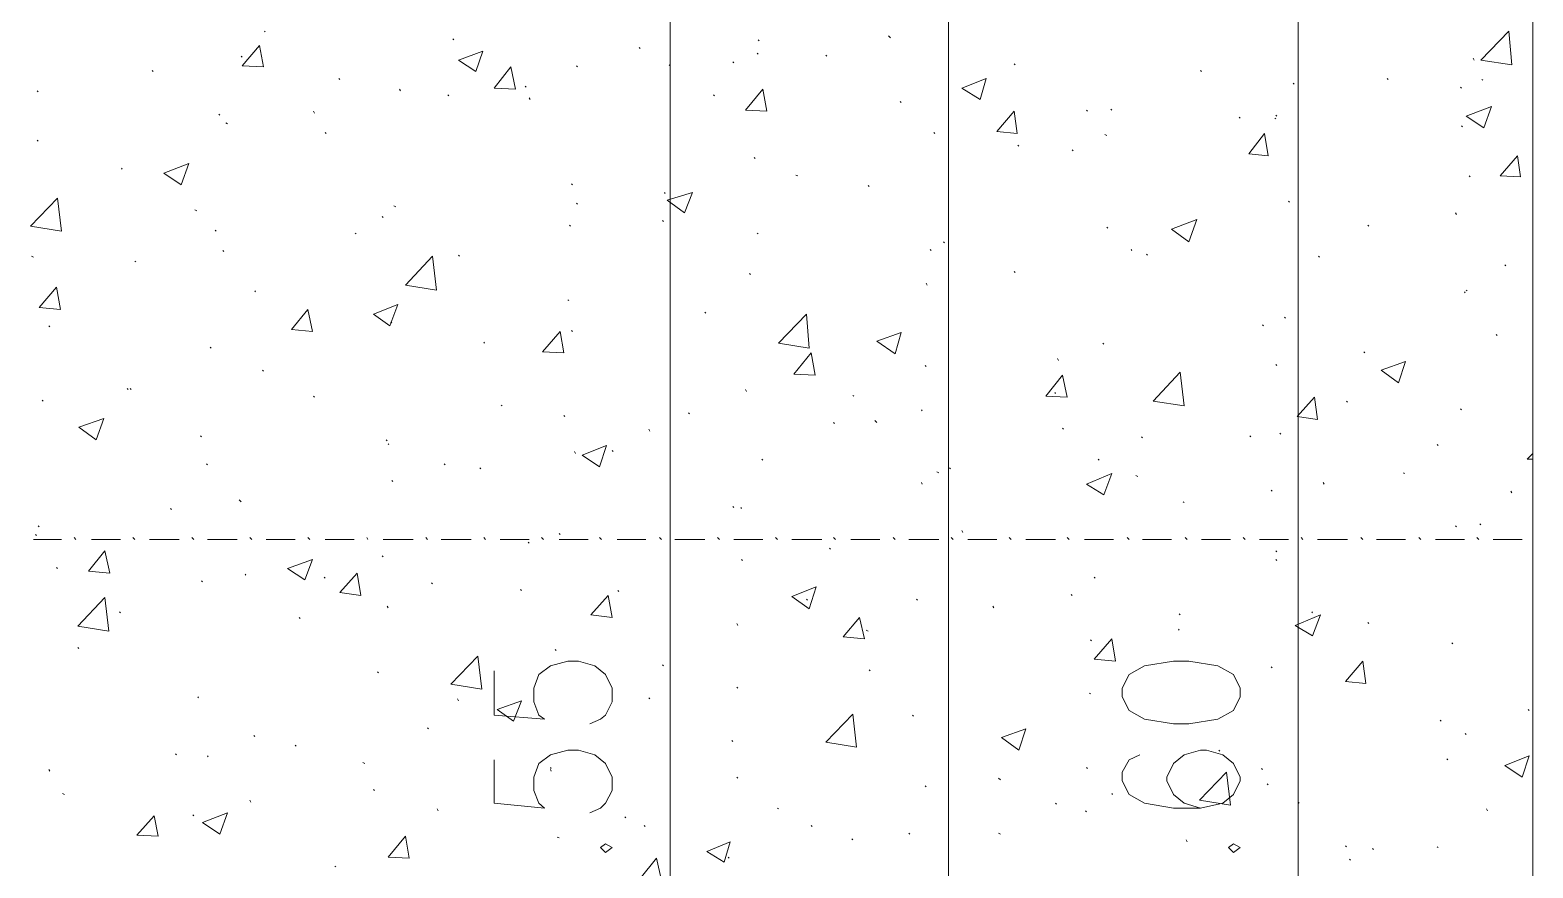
# Model space of a CAD drawing. Header units: millimetres. Extents: x 2928 to 3112, y 1220 to 1280.
# Drawn here: x 2978.954 to 2981.547, y 1251.642 to 1253.087 of the extents above; entities that cross this region are included whole.
import ezdxf

# ---------------------------------------------------------------- set-up
doc = ezdxf.new("R2010")
doc.units = ezdxf.units.MM

msp = doc.modelspace()

# ---------------------------------------------------------------- linework, layer by layer
at = {"color": 253, "linetype": 'Continuous', "lineweight": 5, "true_color": 0x9a9a9a}
for points in [[(2980.05854, 1262.93893), (2980.05854, 1240.41361), (2980.05854, 1240.41361)], [(2981.14189, 1262.46059), (2981.14189, 1240.89028), (2981.14189, 1240.89028)]]:
    msp.add_lwpolyline(points, dxfattribs=at)
for points in [[(2940.97965, 1262.56226), (2981.54689, 1262.56226), (2981.54689, 1240.79028), (2940.97965, 1240.79028)], [(2941.98633, 1261.55224), (2980.53854, 1261.55224), (2980.53854, 1241.8003), (2941.98633, 1241.8003)]]:
    msp.add_lwpolyline(points, close=True, dxfattribs=at)
at = {"color": 92, "linetype": 'Continuous', "lineweight": 13, "true_color": 0x00b800}
for points in [[(2979.36019, 1253.08379), (2979.35853, 1253.08546), (2979.35853, 1253.08546)], [(2980.43854, 1253.07379), (2980.43521, 1253.07712), (2980.43521, 1253.07712)], [(2981.45689, 1253.03546), (2981.50522, 1253.08546), (2981.50522, 1253.08546)], [(2981.51022, 1253.02712), (2981.50522, 1253.08546), (2981.50522, 1253.08546)], [(2979.32019, 1253.02546), (2979.35019, 1253.06046), (2979.35019, 1253.06046)], [(2979.35686, 1253.02379), (2979.35019, 1253.06046), (2979.35019, 1253.06046)], [(2979.6852, 1253.07046), (2979.68353, 1253.07212), (2979.68353, 1253.07212)], [(2980.00687, 1253.05546), (2980.0052, 1253.05712), (2980.0052, 1253.05712)], [(2980.21187, 1253.06879), (2980.21021, 1253.07046), (2980.21021, 1253.07046)], [(2979.32019, 1253.04046), (2979.31853, 1253.04212), (2979.31853, 1253.04212)], [(2979.32019, 1253.02546), (2979.35686, 1253.02379), (2979.35686, 1253.02379)], [(2979.69353, 1253.03546), (2979.7352, 1253.05046), (2979.7352, 1253.05046)], [(2979.69353, 1253.03546), (2979.72353, 1253.01546), (2979.72353, 1253.01546)], [(2979.72353, 1253.01546), (2979.7352, 1253.05046), (2979.7352, 1253.05046)], [(2979.89854, 1253.02379), (2979.89687, 1253.02546), (2979.89687, 1253.02546)], [(2980.05854, 1253.02546), (2980.05687, 1253.02712), (2980.05687, 1253.02712)], [(2980.16854, 1253.03046), (2980.16687, 1253.03212), (2980.16687, 1253.03212)], [(2980.21021, 1253.04546), (2980.20854, 1253.04712), (2980.20854, 1253.04712)], [(2980.32854, 1253.04212), (2980.32687, 1253.04379), (2980.32687, 1253.04379)], [(2980.65355, 1253.02712), (2980.65188, 1253.02879), (2980.65188, 1253.02879)], [(2981.44522, 1253.03546), (2981.44356, 1253.03879), (2981.44356, 1253.03879)], [(2981.45689, 1253.03546), (2981.51022, 1253.02712), (2981.51022, 1253.02712)], [(2979.16686, 1253.01546), (2979.16519, 1253.01712), (2979.16519, 1253.01712)], [(2979.48853, 1253.00212), (2979.48686, 1253.00379), (2979.48686, 1253.00379)], [(2979.7552, 1252.98712), (2979.78353, 1253.02379), (2979.78353, 1253.02379)], [(2979.79187, 1252.98546), (2979.78353, 1253.02379), (2979.78353, 1253.02379)], [(2980.56188, 1252.98712), (2980.60355, 1253.00379), (2980.60355, 1253.00379)], [(2980.59354, 1252.96712), (2980.60355, 1253.00379), (2980.60355, 1253.00379)], [(2980.97522, 1253.01546), (2980.97355, 1253.01712), (2980.97355, 1253.01712)], [(2981.29689, 1253.00212), (2981.29522, 1253.00379), (2981.29522, 1253.00379)], [(2981.46022, 1253.00046), (2981.45856, 1253.00212), (2981.45856, 1253.00212)], [(2978.96852, 1252.98046), (2978.96686, 1252.98212), (2978.96686, 1252.98212)], [(2979.59353, 1252.98212), (2979.59186, 1252.98546), (2979.59186, 1252.98546)], [(2979.67687, 1252.97379), (2979.6752, 1252.97546), (2979.6752, 1252.97546)], [(2979.7552, 1252.98712), (2979.79187, 1252.98546), (2979.79187, 1252.98546)], [(2979.8102, 1252.98879), (2979.80853, 1252.99046), (2979.80853, 1252.99046)], [(2980.13521, 1252.97379), (2980.13354, 1252.97546), (2980.13354, 1252.97546)], [(2980.18854, 1252.94879), (2980.21854, 1252.98546), (2980.21854, 1252.98546)], [(2980.22521, 1252.94712), (2980.21854, 1252.98546), (2980.21854, 1252.98546)], [(2980.56188, 1252.98712), (2980.59354, 1252.96712), (2980.59354, 1252.96712)], [(2981.13522, 1252.99379), (2981.13355, 1252.99546), (2981.13355, 1252.99546)], [(2981.42356, 1252.98712), (2981.42189, 1252.98879), (2981.42189, 1252.98879)], [(2979.81687, 1252.96712), (2979.8152, 1252.97046), (2979.8152, 1252.97046)], [(2980.18854, 1252.94879), (2980.22521, 1252.94712), (2980.22521, 1252.94712)], [(2980.45688, 1252.96212), (2980.45521, 1252.96379), (2980.45521, 1252.96379)], [(2980.77855, 1252.94712), (2980.77688, 1252.94879), (2980.77688, 1252.94879)], [(2980.82021, 1252.94879), (2980.81855, 1252.95045), (2980.81855, 1252.95045)], [(2981.43189, 1252.93879), (2981.47522, 1252.95545), (2981.47522, 1252.95545)], [(2981.46189, 1252.91879), (2981.47522, 1252.95545), (2981.47522, 1252.95545)], [(2979.28186, 1252.94045), (2979.28019, 1252.94212), (2979.28019, 1252.94212)], [(2979.29519, 1252.92545), (2979.29186, 1252.92712), (2979.29186, 1252.92712)], [(2979.4452, 1252.94379), (2979.44353, 1252.94712), (2979.44353, 1252.94712)], [(2980.62188, 1252.91212), (2980.65188, 1252.94712), (2980.65188, 1252.94712)], [(2980.65688, 1252.90879), (2980.65188, 1252.94712), (2980.65188, 1252.94712)], [(2981.04188, 1252.93545), (2981.04022, 1252.93712), (2981.04022, 1252.93712)], [(2981.10355, 1252.93379), (2981.10189, 1252.93545), (2981.10189, 1252.93545)], [(2981.10522, 1252.93879), (2981.10355, 1252.94045), (2981.10355, 1252.94045)], [(2981.42522, 1252.92045), (2981.42356, 1252.92212), (2981.42356, 1252.92212)], [(2981.43189, 1252.93879), (2981.46189, 1252.91879), (2981.46189, 1252.91879)], [(2978.96852, 1252.89545), (2978.96686, 1252.89712), (2978.96686, 1252.89712)], [(2979.4652, 1252.90879), (2979.46353, 1252.91045), (2979.46353, 1252.91045)], [(2980.51521, 1252.90879), (2980.51354, 1252.91045), (2980.51354, 1252.91045)], [(2980.62188, 1252.91212), (2980.65688, 1252.90879), (2980.65688, 1252.90879)], [(2980.81188, 1252.90545), (2980.80855, 1252.90712), (2980.80855, 1252.90712)], [(2981.05688, 1252.87379), (2981.08355, 1252.90879), (2981.08355, 1252.90879)], [(2981.09022, 1252.87045), (2981.08355, 1252.90879), (2981.08355, 1252.90879)], [(2980.66021, 1252.88712), (2980.65855, 1252.88879), (2980.65855, 1252.88879)], [(2980.75355, 1252.87879), (2980.75188, 1252.88045), (2980.75188, 1252.88045)], [(2981.05688, 1252.87379), (2981.09022, 1252.87045), (2981.09022, 1252.87045)], [(2981.49022, 1252.83545), (2981.52022, 1252.87045), (2981.52022, 1252.87045)], [(2981.52522, 1252.83379), (2981.52022, 1252.87045), (2981.52022, 1252.87045)], [(2979.11352, 1252.84712), (2979.11186, 1252.84879), (2979.11186, 1252.84879)], [(2979.18519, 1252.84045), (2979.22853, 1252.85712), (2979.22853, 1252.85712)], [(2979.21519, 1252.82045), (2979.22853, 1252.85712), (2979.22853, 1252.85712)], [(2980.20521, 1252.86545), (2980.20354, 1252.86712), (2980.20354, 1252.86712)], [(2979.18519, 1252.84045), (2979.21519, 1252.82045), (2979.21519, 1252.82045)], [(2979.8902, 1252.82045), (2979.88853, 1252.82212), (2979.88853, 1252.82212)], [(2980.27854, 1252.83545), (2980.27521, 1252.83712), (2980.27521, 1252.83712)], [(2980.40188, 1252.81712), (2980.40021, 1252.81879), (2980.40021, 1252.81879)], [(2981.43856, 1252.83379), (2981.43689, 1252.83545), (2981.43689, 1252.83545)], [(2981.49022, 1252.83545), (2981.52522, 1252.83379), (2981.52522, 1252.83379)], [(2978.95519, 1252.74879), (2979.00186, 1252.79712), (2979.00186, 1252.79712)], [(2979.00852, 1252.74045), (2979.00186, 1252.79712), (2979.00186, 1252.79712)], [(2980.0502, 1252.80545), (2980.04854, 1252.80712), (2980.04854, 1252.80712)], [(2980.05354, 1252.79379), (2980.09687, 1252.80712), (2980.09687, 1252.80712)], [(2980.05354, 1252.79379), (2980.08354, 1252.77212), (2980.08354, 1252.77212)], [(2980.08354, 1252.77212), (2980.09687, 1252.80712), (2980.09687, 1252.80712)], [(2981.12689, 1252.79045), (2981.12522, 1252.79212), (2981.12522, 1252.79212)], [(2979.24186, 1252.77545), (2979.23853, 1252.77712), (2979.23853, 1252.77712)], [(2979.5852, 1252.78212), (2979.58186, 1252.78379), (2979.58186, 1252.78379)], [(2979.89854, 1252.78712), (2979.89687, 1252.78879), (2979.89687, 1252.78879)], [(2981.41522, 1252.76879), (2981.41356, 1252.77212), (2981.41356, 1252.77212)], [(2978.95519, 1252.74879), (2979.00852, 1252.74045), (2979.00852, 1252.74045)], [(2979.27519, 1252.74045), (2979.27353, 1252.74212), (2979.27353, 1252.74212)], [(2979.56353, 1252.76379), (2979.56186, 1252.76545), (2979.56186, 1252.76545)], [(2979.88687, 1252.74879), (2979.8852, 1252.75045), (2979.8852, 1252.75045)], [(2980.04687, 1252.75712), (2980.0452, 1252.75879), (2980.0452, 1252.75879)], [(2980.81355, 1252.74545), (2980.81188, 1252.74712), (2980.81188, 1252.74712)], [(2980.92355, 1252.74379), (2980.96688, 1252.76045), (2980.96688, 1252.76045)], [(2980.92355, 1252.74379), (2980.95355, 1252.72212), (2980.95355, 1252.72212)], [(2980.95355, 1252.72212), (2980.96688, 1252.76045), (2980.96688, 1252.76045)], [(2981.26355, 1252.74879), (2981.26189, 1252.75045), (2981.26189, 1252.75045)], [(2979.51686, 1252.73545), (2979.5152, 1252.73712), (2979.5152, 1252.73712)], [(2980.21021, 1252.73545), (2980.20854, 1252.73712), (2980.20854, 1252.73712)], [(2980.53188, 1252.72045), (2980.53021, 1252.72212), (2980.53021, 1252.72212)], [(2978.96019, 1252.69545), (2978.95685, 1252.69712), (2978.95685, 1252.69712)], [(2979.13686, 1252.68712), (2979.13519, 1252.68878), (2979.13519, 1252.68878)], [(2979.28853, 1252.70545), (2979.28686, 1252.70712), (2979.28686, 1252.70712)], [(2979.60186, 1252.64712), (2979.64853, 1252.69712), (2979.64853, 1252.69712)], [(2979.6552, 1252.63878), (2979.64853, 1252.69712), (2979.64853, 1252.69712)], [(2979.6952, 1252.69712), (2979.69353, 1252.69878), (2979.69353, 1252.69878)], [(2980.50854, 1252.70712), (2980.50688, 1252.70878), (2980.50688, 1252.70878)], [(2980.85522, 1252.70712), (2980.85355, 1252.70878), (2980.85355, 1252.70878)], [(2980.88188, 1252.69878), (2980.88022, 1252.70045), (2980.88022, 1252.70045)], [(2981.17855, 1252.69545), (2981.17689, 1252.69712), (2981.17689, 1252.69712)], [(2980.19687, 1252.66545), (2980.19521, 1252.66712), (2980.19521, 1252.66712)], [(2980.65355, 1252.66878), (2980.65188, 1252.67045), (2980.65188, 1252.67045)], [(2981.50022, 1252.68045), (2981.49856, 1252.68212), (2981.49856, 1252.68212)], [(2978.97019, 1252.60878), (2979.00019, 1252.64378), (2979.00019, 1252.64378)], [(2979.00686, 1252.60545), (2979.00019, 1252.64378), (2979.00019, 1252.64378)], [(2979.34353, 1252.63545), (2979.34186, 1252.63712), (2979.34186, 1252.63712)], [(2979.60186, 1252.64712), (2979.6552, 1252.63878), (2979.6552, 1252.63878)], [(2980.50188, 1252.64712), (2980.50021, 1252.65045), (2980.50021, 1252.65045)], [(2981.43356, 1252.63712), (2981.43189, 1252.63878), (2981.43189, 1252.63878)], [(2979.54686, 1252.59712), (2979.58853, 1252.61378), (2979.58853, 1252.61378)], [(2979.5752, 1252.57712), (2979.58853, 1252.61378), (2979.58853, 1252.61378)], [(2979.88353, 1252.62045), (2979.88187, 1252.62212), (2979.88187, 1252.62212)], [(2981.43022, 1252.63378), (2981.42856, 1252.63545), (2981.42856, 1252.63545)], [(2978.97019, 1252.60878), (2979.00686, 1252.60545), (2979.00686, 1252.60545)], [(2979.40519, 1252.57045), (2979.43353, 1252.60545), (2979.43353, 1252.60545)], [(2979.44186, 1252.56712), (2979.43353, 1252.60545), (2979.43353, 1252.60545)], [(2979.54686, 1252.59712), (2979.5752, 1252.57712), (2979.5752, 1252.57712)], [(2980.1202, 1252.59878), (2980.11854, 1252.60045), (2980.11854, 1252.60045)], [(2980.24521, 1252.54712), (2980.29354, 1252.59712), (2980.29354, 1252.59712)], [(2980.29854, 1252.53878), (2980.29354, 1252.59712), (2980.29354, 1252.59712)], [(2981.12022, 1252.59045), (2981.11855, 1252.59212), (2981.11855, 1252.59212)], [(2978.98852, 1252.57545), (2978.98686, 1252.57712), (2978.98686, 1252.57712)], [(2979.40519, 1252.57045), (2979.44186, 1252.56712), (2979.44186, 1252.56712)], [(2979.57853, 1252.58212), (2979.57686, 1252.58378), (2979.57686, 1252.58378)], [(2979.83853, 1252.53212), (2979.86853, 1252.56712), (2979.86853, 1252.56712)], [(2979.8752, 1252.53045), (2979.86853, 1252.56712), (2979.86853, 1252.56712)], [(2979.8902, 1252.56712), (2979.88853, 1252.56878), (2979.88853, 1252.56878)], [(2980.41521, 1252.55045), (2980.45688, 1252.56545), (2980.45688, 1252.56545)], [(2980.44688, 1252.52878), (2980.45688, 1252.56545), (2980.45688, 1252.56545)], [(2981.08189, 1252.57712), (2981.08022, 1252.57878), (2981.08022, 1252.57878)], [(2981.48522, 1252.56045), (2981.48356, 1252.56212), (2981.48356, 1252.56212)], [(2979.26686, 1252.53878), (2979.26519, 1252.54045), (2979.26519, 1252.54045)], [(2979.73853, 1252.54712), (2979.73687, 1252.54878), (2979.73687, 1252.54878)], [(2980.24521, 1252.54712), (2980.29854, 1252.53878), (2980.29854, 1252.53878)], [(2980.41521, 1252.55045), (2980.44688, 1252.52878), (2980.44688, 1252.52878)], [(2980.80688, 1252.54545), (2980.80521, 1252.54712), (2980.80521, 1252.54712)], [(2979.83853, 1252.53212), (2979.8752, 1252.53045), (2979.8752, 1252.53045)], [(2980.27187, 1252.49378), (2980.30187, 1252.53045), (2980.30187, 1252.53045)], [(2980.30854, 1252.49211), (2980.30187, 1252.53045), (2980.30187, 1252.53045)], [(2980.50021, 1252.50712), (2980.49854, 1252.50878), (2980.49854, 1252.50878)], [(2980.72855, 1252.51712), (2980.72688, 1252.52045), (2980.72688, 1252.52045)], [(2981.10522, 1252.50878), (2981.10355, 1252.51045), (2981.10355, 1252.51045)], [(2981.25689, 1252.53045), (2981.25522, 1252.53212), (2981.25522, 1252.53212)], [(2981.28522, 1252.50045), (2981.32689, 1252.51545), (2981.32689, 1252.51545)], [(2981.31522, 1252.47878), (2981.32689, 1252.51545), (2981.32689, 1252.51545)], [(2979.35686, 1252.49878), (2979.35519, 1252.50045), (2979.35519, 1252.50045)], [(2980.27187, 1252.49378), (2980.30854, 1252.49211), (2980.30854, 1252.49211)], [(2980.70688, 1252.45545), (2980.73521, 1252.49211), (2980.73521, 1252.49211)], [(2980.74355, 1252.45378), (2980.73521, 1252.49211), (2980.73521, 1252.49211)], [(2980.89188, 1252.44711), (2980.93855, 1252.49712), (2980.93855, 1252.49712)], [(2980.94522, 1252.43878), (2980.93855, 1252.49712), (2980.93855, 1252.49712)], [(2981.28522, 1252.50045), (2981.31522, 1252.47878), (2981.31522, 1252.47878)], [(2979.12352, 1252.46711), (2979.12186, 1252.46878), (2979.12186, 1252.46878)], [(2979.12852, 1252.46711), (2979.12686, 1252.46878), (2979.12686, 1252.46878)], [(2979.4452, 1252.45378), (2979.44353, 1252.45545), (2979.44353, 1252.45545)], [(2980.19021, 1252.46378), (2980.18854, 1252.46711), (2980.18854, 1252.46711)], [(2980.37521, 1252.45545), (2980.37354, 1252.45711), (2980.37354, 1252.45711)], [(2980.70688, 1252.45545), (2980.74355, 1252.45378), (2980.74355, 1252.45378)], [(2980.72355, 1252.46045), (2980.72188, 1252.46211), (2980.72188, 1252.46211)], [(2978.97686, 1252.44711), (2978.97519, 1252.44878), (2978.97519, 1252.44878)], [(2979.76853, 1252.43878), (2979.76687, 1252.44045), (2979.76687, 1252.44045)], [(2980.49354, 1252.43045), (2980.49188, 1252.43211), (2980.49188, 1252.43211)], [(2980.89188, 1252.44711), (2980.94522, 1252.43878), (2980.94522, 1252.43878)], [(2981.14022, 1252.42045), (2981.17022, 1252.45378), (2981.17022, 1252.45378)], [(2981.17522, 1252.41545), (2981.17022, 1252.45378), (2981.17022, 1252.45378)], [(2981.22689, 1252.44545), (2981.22522, 1252.44711), (2981.22522, 1252.44711)], [(2981.42356, 1252.43211), (2981.42189, 1252.43378), (2981.42189, 1252.43378)], [(2979.03852, 1252.40211), (2979.08186, 1252.41711), (2979.08186, 1252.41711)], [(2979.06852, 1252.38045), (2979.08186, 1252.41711), (2979.08186, 1252.41711)], [(2979.87687, 1252.42045), (2979.8752, 1252.42211), (2979.8752, 1252.42211)], [(2980.09187, 1252.42545), (2980.0902, 1252.42711), (2980.0902, 1252.42711)], [(2980.34187, 1252.40878), (2980.34021, 1252.41045), (2980.34021, 1252.41045)], [(2980.41521, 1252.41045), (2980.41188, 1252.41378), (2980.41188, 1252.41378)], [(2981.14022, 1252.42045), (2981.17522, 1252.41545), (2981.17522, 1252.41545)], [(2979.03852, 1252.40211), (2979.06852, 1252.38045), (2979.06852, 1252.38045)], [(2979.25019, 1252.38545), (2979.24853, 1252.38711), (2979.24853, 1252.38711)], [(2979.5702, 1252.37878), (2979.56853, 1252.38045), (2979.56853, 1252.38045)], [(2980.02354, 1252.39545), (2980.02187, 1252.39878), (2980.02187, 1252.39878)], [(2980.73688, 1252.39878), (2980.73521, 1252.40045), (2980.73521, 1252.40045)], [(2980.87355, 1252.38378), (2980.87188, 1252.38545), (2980.87188, 1252.38545)], [(2981.06022, 1252.38545), (2981.05855, 1252.38711), (2981.05855, 1252.38711)], [(2981.11189, 1252.39045), (2981.11022, 1252.39211), (2981.11022, 1252.39211)], [(2979.57353, 1252.37211), (2979.57186, 1252.37378), (2979.57186, 1252.37378)], [(2979.8952, 1252.35711), (2979.89353, 1252.36045), (2979.89353, 1252.36045)], [(2979.90687, 1252.35378), (2979.94854, 1252.37045), (2979.94854, 1252.37045)], [(2979.90687, 1252.35378), (2979.93687, 1252.33378), (2979.93687, 1252.33378)], [(2979.93687, 1252.33378), (2979.94854, 1252.37045), (2979.94854, 1252.37045)], [(2979.9602, 1252.36045), (2979.95854, 1252.36211), (2979.95854, 1252.36211)], [(2981.38356, 1252.37045), (2981.38189, 1252.37211), (2981.38189, 1252.37211)], [(2981.53689, 1252.34711), (2981.54689, 1252.35711), (2981.54689, 1252.35711)], [(2979.26019, 1252.33711), (2979.25853, 1252.33878), (2979.25853, 1252.33878)], [(2979.6702, 1252.33711), (2979.66853, 1252.33878), (2979.66853, 1252.33878)], [(2979.73187, 1252.33045), (2979.7302, 1252.33211), (2979.7302, 1252.33211)], [(2980.21854, 1252.34545), (2980.21687, 1252.34711), (2980.21687, 1252.34711)], [(2980.52188, 1252.32378), (2980.51854, 1252.32545), (2980.51854, 1252.32545)], [(2980.54188, 1252.33045), (2980.54021, 1252.33211), (2980.54021, 1252.33211)], [(2980.79855, 1252.34545), (2980.79688, 1252.34711), (2980.79688, 1252.34711)], [(2981.53689, 1252.34711), (2981.54689, 1252.34711), (2981.54689, 1252.34711)], [(2979.5802, 1252.30878), (2979.57853, 1252.31045), (2979.57853, 1252.31045)], [(2980.49354, 1252.30378), (2980.49188, 1252.30711), (2980.49188, 1252.30711)], [(2980.77688, 1252.30378), (2980.82021, 1252.32211), (2980.82021, 1252.32211)], [(2980.77688, 1252.30378), (2980.80688, 1252.28545), (2980.80688, 1252.28545)], [(2980.80688, 1252.28545), (2980.82021, 1252.32211), (2980.82021, 1252.32211)], [(2980.86522, 1252.31711), (2980.86188, 1252.31878), (2980.86188, 1252.31878)], [(2981.18689, 1252.30378), (2981.18522, 1252.30711), (2981.18522, 1252.30711)], [(2981.32522, 1252.32211), (2981.32356, 1252.32378), (2981.32356, 1252.32378)], [(2979.31853, 1252.27378), (2979.31519, 1252.27711), (2979.31519, 1252.27711)], [(2980.94522, 1252.27211), (2980.94355, 1252.27378), (2980.94355, 1252.27378)], [(2981.09689, 1252.29211), (2981.09522, 1252.29378), (2981.09522, 1252.29378)], [(2981.51022, 1252.28878), (2981.50856, 1252.29211), (2981.50856, 1252.29211)], [(2979.19853, 1252.26044), (2979.19686, 1252.26211), (2979.19686, 1252.26211)], [(2980.16854, 1252.26378), (2980.16687, 1252.26545), (2980.16687, 1252.26545)], [(2980.18187, 1252.26211), (2980.18021, 1252.26378), (2980.18021, 1252.26378)], [(2978.97019, 1252.23044), (2978.96852, 1252.23211), (2978.96852, 1252.23211)], [(2980.56354, 1252.22044), (2980.56188, 1252.22378), (2980.56188, 1252.22378)], [(2981.41522, 1252.23044), (2981.41356, 1252.23211), (2981.41356, 1252.23211)], [(2981.45689, 1252.23378), (2981.45522, 1252.23544), (2981.45522, 1252.23544)], [(2978.96519, 1252.21544), (2978.96352, 1252.21711), (2978.96352, 1252.21711)], [(2979.8152, 1252.20211), (2979.81353, 1252.20378), (2979.81353, 1252.20378)], [(2979.86853, 1252.21711), (2979.86687, 1252.21878), (2979.86687, 1252.21878)], [(2979.05519, 1252.15378), (2979.08352, 1252.18878), (2979.08352, 1252.18878)], [(2979.09186, 1252.15044), (2979.08352, 1252.18878), (2979.08352, 1252.18878)], [(2979.39853, 1252.15878), (2979.44186, 1252.17378), (2979.44186, 1252.17378)], [(2979.42853, 1252.13878), (2979.44186, 1252.17378), (2979.44186, 1252.17378)], [(2979.56353, 1252.17878), (2979.56186, 1252.18044), (2979.56186, 1252.18044)], [(2980.18354, 1252.17211), (2980.18187, 1252.17378), (2980.18187, 1252.17378)], [(2980.33521, 1252.19211), (2980.33354, 1252.19378), (2980.33354, 1252.19378)], [(2981.10522, 1252.18711), (2981.10355, 1252.18878), (2981.10355, 1252.18878)], [(2981.10522, 1252.17211), (2981.10355, 1252.17378), (2981.10355, 1252.17378)], [(2979.00186, 1252.15878), (2979.00019, 1252.16044), (2979.00019, 1252.16044)], [(2979.05519, 1252.15378), (2979.09186, 1252.15044), (2979.09186, 1252.15044)], [(2979.32686, 1252.14711), (2979.32519, 1252.14878), (2979.32519, 1252.14878)], [(2979.39853, 1252.15878), (2979.42853, 1252.13878), (2979.42853, 1252.13878)], [(2979.46353, 1252.14211), (2979.46186, 1252.14378), (2979.46186, 1252.14378)], [(2979.48853, 1252.11711), (2979.51853, 1252.15044), (2979.51853, 1252.15044)], [(2979.5252, 1252.11211), (2979.51853, 1252.15044), (2979.51853, 1252.15044)], [(2980.79188, 1252.14211), (2980.79021, 1252.14378), (2980.79021, 1252.14378)], [(2979.25186, 1252.13544), (2979.25019, 1252.13711), (2979.25019, 1252.13711)], [(2979.64853, 1252.13211), (2979.64686, 1252.13378), (2979.64686, 1252.13378)], [(2979.80187, 1252.12044), (2979.8002, 1252.12211), (2979.8002, 1252.12211)], [(2979.9702, 1252.11878), (2979.96854, 1252.12044), (2979.96854, 1252.12044)], [(2980.26854, 1252.11044), (2980.31021, 1252.12711), (2980.31021, 1252.12711)], [(2980.29854, 1252.08878), (2980.31021, 1252.12711), (2980.31021, 1252.12711)], [(2979.03686, 1252.05878), (2979.08352, 1252.10878), (2979.08352, 1252.10878)], [(2979.09019, 1252.05044), (2979.08352, 1252.10878), (2979.08352, 1252.10878)], [(2979.48853, 1252.11711), (2979.5252, 1252.11211), (2979.5252, 1252.11211)], [(2979.57186, 1252.09044), (2979.5702, 1252.09378), (2979.5702, 1252.09378)], [(2979.92187, 1252.07878), (2979.95187, 1252.11211), (2979.95187, 1252.11211)], [(2979.95854, 1252.07378), (2979.95187, 1252.11211), (2979.95187, 1252.11211)], [(2980.26854, 1252.11044), (2980.29854, 1252.08878), (2980.29854, 1252.08878)], [(2980.29521, 1252.10378), (2980.29354, 1252.10544), (2980.29354, 1252.10544)], [(2980.48521, 1252.10378), (2980.48354, 1252.10544), (2980.48354, 1252.10544)], [(2980.61688, 1252.09044), (2980.61521, 1252.09378), (2980.61521, 1252.09378)], [(2980.75188, 1252.11211), (2980.75021, 1252.11378), (2980.75021, 1252.11378)], [(2979.11019, 1252.08211), (2979.10852, 1252.08378), (2979.10852, 1252.08378)], [(2979.42019, 1252.07211), (2979.41853, 1252.07378), (2979.41853, 1252.07378)], [(2979.92187, 1252.07878), (2979.95854, 1252.07378), (2979.95854, 1252.07378)], [(2980.35687, 1252.04044), (2980.38521, 1252.07378), (2980.38521, 1252.07378)], [(2980.39354, 1252.03711), (2980.38521, 1252.07378), (2980.38521, 1252.07378)], [(2980.93855, 1252.07878), (2980.93688, 1252.08044), (2980.93688, 1252.08044)], [(2981.13689, 1252.06044), (2981.18022, 1252.07878), (2981.18022, 1252.07878)], [(2981.16689, 1252.08211), (2981.16522, 1252.08378), (2981.16522, 1252.08378)], [(2981.16689, 1252.04211), (2981.18022, 1252.07878), (2981.18022, 1252.07878)], [(2979.03686, 1252.05878), (2979.09019, 1252.05044), (2979.09019, 1252.05044)], [(2980.17521, 1252.06044), (2980.17354, 1252.06378), (2980.17354, 1252.06378)], [(2980.35687, 1252.04044), (2980.39354, 1252.03711), (2980.39354, 1252.03711)], [(2980.40021, 1252.05044), (2980.39688, 1252.05211), (2980.39688, 1252.05211)], [(2980.93688, 1252.05211), (2980.93522, 1252.05378), (2980.93522, 1252.05378)], [(2981.13689, 1252.06044), (2981.16689, 1252.04211), (2981.16689, 1252.04211)], [(2981.26355, 1252.06378), (2981.26189, 1252.06544), (2981.26189, 1252.06544)], [(2979.03852, 1252.02044), (2979.03686, 1252.02211), (2979.03686, 1252.02211)], [(2979.86187, 1252.01711), (2979.8602, 1252.01877), (2979.8602, 1252.01877)], [(2980.78521, 1252.03378), (2980.78355, 1252.03544), (2980.78355, 1252.03544)], [(2980.79021, 1252.00211), (2980.82021, 1252.03711), (2980.82021, 1252.03711)], [(2980.82688, 1251.99877), (2980.82021, 1252.03711), (2980.82021, 1252.03711)], [(2981.40856, 1252.02877), (2981.40689, 1252.03044), (2981.40689, 1252.03044)], [(2979.6802, 1251.95877), (2979.72687, 1252.00711), (2979.72687, 1252.00711)], [(2979.73353, 1251.95044), (2979.72687, 1252.00711), (2979.72687, 1252.00711)], [(2980.04687, 1251.99044), (2980.0452, 1251.99211), (2980.0452, 1251.99211)], [(2980.79021, 1252.00211), (2980.82688, 1251.99877), (2980.82688, 1251.99877)], [(2981.09689, 1251.98711), (2981.09522, 1251.98877), (2981.09522, 1251.98877)], [(2981.22355, 1251.96377), (2981.25355, 1251.99877), (2981.25355, 1251.99877)], [(2981.25855, 1251.96044), (2981.25355, 1251.99877), (2981.25355, 1251.99877)], [(2979.5552, 1251.97877), (2979.55353, 1251.98044), (2979.55353, 1251.98044)], [(2980.40354, 1251.98211), (2980.40188, 1251.98377), (2980.40188, 1251.98377)], [(2981.22355, 1251.96377), (2981.25855, 1251.96044), (2981.25855, 1251.96044)], [(2979.24519, 1251.93544), (2979.24353, 1251.93711), (2979.24353, 1251.93711)], [(2979.6802, 1251.95877), (2979.73353, 1251.95044), (2979.73353, 1251.95044)], [(2980.17521, 1251.95211), (2980.17354, 1251.95377), (2980.17354, 1251.95377)], [(2980.78355, 1251.94211), (2980.78188, 1251.94377), (2980.78188, 1251.94377)], [(2979.69353, 1251.93044), (2979.69187, 1251.93377), (2979.69187, 1251.93377)], [(2979.7602, 1251.91544), (2979.80187, 1251.93044), (2979.80187, 1251.93044)], [(2979.7602, 1251.91544), (2979.78853, 1251.89544), (2979.78853, 1251.89544)], [(2979.78853, 1251.89544), (2979.80187, 1251.93044), (2979.80187, 1251.93044)], [(2980.02354, 1251.93377), (2980.02187, 1251.93544), (2980.02187, 1251.93544)], [(2981.54023, 1251.91377), (2981.53856, 1251.91544), (2981.53856, 1251.91544)], [(2980.32687, 1251.85877), (2980.37354, 1251.90711), (2980.37354, 1251.90711)], [(2980.38021, 1251.85044), (2980.37354, 1251.90711), (2980.37354, 1251.90711)], [(2980.47854, 1251.90377), (2980.47688, 1251.90544), (2980.47688, 1251.90544)], [(2981.38856, 1251.89544), (2981.38689, 1251.89711), (2981.38689, 1251.89711)], [(2979.34186, 1251.86877), (2979.34019, 1251.87044), (2979.34019, 1251.87044)], [(2979.64186, 1251.88211), (2979.6402, 1251.88377), (2979.6402, 1251.88377)], [(2980.16687, 1251.86044), (2980.16521, 1251.86211), (2980.16521, 1251.86211)], [(2980.32687, 1251.85877), (2980.38021, 1251.85044), (2980.38021, 1251.85044)], [(2980.63021, 1251.86711), (2980.67188, 1251.88211), (2980.67188, 1251.88211)], [(2980.63021, 1251.86711), (2980.66021, 1251.84544), (2980.66021, 1251.84544)], [(2980.66021, 1251.84544), (2980.67188, 1251.88211), (2980.67188, 1251.88211)], [(2981.43189, 1251.87211), (2981.43022, 1251.87377), (2981.43022, 1251.87377)], [(2979.20686, 1251.83711), (2979.20519, 1251.83877), (2979.20519, 1251.83877)], [(2979.26186, 1251.83377), (2979.26019, 1251.83544), (2979.26019, 1251.83544)], [(2979.41353, 1251.85211), (2979.41186, 1251.85377), (2979.41186, 1251.85377)], [(2981.00688, 1251.84377), (2981.00522, 1251.84544), (2981.00522, 1251.84544)], [(2981.49856, 1251.81877), (2981.54023, 1251.83544), (2981.54023, 1251.83544)], [(2981.52856, 1251.79877), (2981.54023, 1251.83544), (2981.54023, 1251.83544)], [(2978.98852, 1251.80877), (2978.98686, 1251.81211), (2978.98686, 1251.81211)], [(2979.53186, 1251.82211), (2979.52853, 1251.82377), (2979.52853, 1251.82377)], [(2979.85353, 1251.81377), (2979.85187, 1251.81544), (2979.85187, 1251.81544)], [(2979.85353, 1251.80877), (2979.85187, 1251.81211), (2979.85187, 1251.81211)], [(2980.77855, 1251.81377), (2980.77688, 1251.81544), (2980.77688, 1251.81544)], [(2980.97188, 1251.75877), (2981.01855, 1251.80711), (2981.01855, 1251.80711)], [(2981.02522, 1251.75044), (2981.01855, 1251.80711), (2981.01855, 1251.80711)], [(2981.08022, 1251.81211), (2981.07855, 1251.81377), (2981.07855, 1251.81377)], [(2981.40022, 1251.82877), (2981.39856, 1251.83044), (2981.39856, 1251.83044)], [(2981.49856, 1251.81877), (2981.52856, 1251.79877), (2981.52856, 1251.79877)], [(2980.17521, 1251.79711), (2980.17354, 1251.79877), (2980.17354, 1251.79877)], [(2980.50021, 1251.7821), (2980.49854, 1251.78377), (2980.49854, 1251.78377)], [(2980.62855, 1251.79377), (2980.62521, 1251.79711), (2980.62521, 1251.79711)], [(2981.09022, 1251.78544), (2981.08855, 1251.7871), (2981.08855, 1251.7871)], [(2979.01352, 1251.76877), (2979.01019, 1251.77044), (2979.01019, 1251.77044)], [(2979.33519, 1251.75544), (2979.33353, 1251.75877), (2979.33353, 1251.75877)], [(2979.54853, 1251.77544), (2979.54686, 1251.7771), (2979.54686, 1251.7771)], [(2980.82188, 1251.76877), (2980.82021, 1251.77044), (2980.82021, 1251.77044)], [(2980.97188, 1251.75877), (2981.02522, 1251.75044), (2981.02522, 1251.75044)], [(2981.14355, 1251.75377), (2981.14189, 1251.75544), (2981.14189, 1251.75544)], [(2979.13852, 1251.69877), (2979.16852, 1251.7321), (2979.16852, 1251.7321)], [(2979.17519, 1251.6971), (2979.16852, 1251.7321), (2979.16852, 1251.7321)], [(2979.23686, 1251.7321), (2979.23519, 1251.73377), (2979.23519, 1251.73377)], [(2979.25186, 1251.72044), (2979.29519, 1251.7371), (2979.29519, 1251.7371)], [(2979.28186, 1251.70044), (2979.29519, 1251.7371), (2979.29519, 1251.7371)], [(2979.65853, 1251.74044), (2979.65686, 1251.74377), (2979.65686, 1251.74377)], [(2979.98187, 1251.72877), (2979.9802, 1251.73044), (2979.9802, 1251.73044)], [(2980.24521, 1251.74377), (2980.24354, 1251.74544), (2980.24354, 1251.74544)], [(2980.72521, 1251.7521), (2980.72355, 1251.75377), (2980.72355, 1251.75377)], [(2980.77688, 1251.73877), (2980.77521, 1251.74044), (2980.77521, 1251.74044)], [(2981.46856, 1251.74044), (2981.46689, 1251.74377), (2981.46689, 1251.74377)], [(2979.25186, 1251.72044), (2979.28186, 1251.70044), (2979.28186, 1251.70044)], [(2980.0152, 1251.71377), (2980.01354, 1251.71544), (2980.01354, 1251.71544)], [(2980.30354, 1251.71377), (2980.30187, 1251.71544), (2980.30187, 1251.71544)], [(2979.13852, 1251.69877), (2979.17519, 1251.6971), (2979.17519, 1251.6971)], [(2979.57186, 1251.66044), (2979.60186, 1251.6971), (2979.60186, 1251.6971)], [(2979.60853, 1251.65877), (2979.60186, 1251.6971), (2979.60186, 1251.6971)], [(2979.86687, 1251.69377), (2979.86353, 1251.69544), (2979.86353, 1251.69544)], [(2980.12187, 1251.67044), (2980.16187, 1251.6871), (2980.16187, 1251.6871)], [(2980.15187, 1251.6521), (2980.16187, 1251.6871), (2980.16187, 1251.6871)], [(2980.37354, 1251.69044), (2980.37188, 1251.6921), (2980.37188, 1251.6921)], [(2980.47188, 1251.70044), (2980.47021, 1251.7021), (2980.47021, 1251.7021)], [(2980.62855, 1251.70044), (2980.62521, 1251.7021), (2980.62521, 1251.7021)], [(2980.95022, 1251.6871), (2980.94855, 1251.69044), (2980.94855, 1251.69044)], [(2981.22522, 1251.67877), (2981.22355, 1251.68044), (2981.22355, 1251.68044)], [(2981.38356, 1251.6771), (2981.38189, 1251.67877), (2981.38189, 1251.67877)], [(2979.57186, 1251.66044), (2979.60853, 1251.65877), (2979.60853, 1251.65877)], [(2980.00687, 1251.62377), (2980.0352, 1251.65877), (2980.0352, 1251.65877)], [(2980.04354, 1251.62044), (2980.0352, 1251.65877), (2980.0352, 1251.65877)], [(2980.12187, 1251.67044), (2980.15187, 1251.6521), (2980.15187, 1251.6521)], [(2980.16021, 1251.65877), (2980.15854, 1251.66044), (2980.15854, 1251.66044)], [(2981.23189, 1251.65544), (2981.23022, 1251.6571), (2981.23022, 1251.6571)], [(2981.27189, 1251.67377), (2981.27022, 1251.67544), (2981.27022, 1251.67544)], [(2979.48186, 1251.64377), (2979.4802, 1251.64544), (2979.4802, 1251.64544)]]:
    msp.add_lwpolyline(points, dxfattribs=at)
at = {"color": 7, "linetype": 'Continuous', "lineweight": 20, "true_color": 0x000007}
for points in [[(2979.00852, 1252.20878), (2978.96019, 1252.20878), (2978.96019, 1252.20878)], [(2979.03352, 1252.20878), (2979.03019, 1252.21211), (2979.03019, 1252.21211)], [(2979.11019, 1252.20878), (2979.06019, 1252.20878), (2979.06019, 1252.20878)], [(2979.13519, 1252.20878), (2979.13186, 1252.21211), (2979.13186, 1252.21211)], [(2979.21186, 1252.20878), (2979.16019, 1252.20878), (2979.16019, 1252.20878)], [(2979.23686, 1252.20878), (2979.23353, 1252.21211), (2979.23353, 1252.21211)], [(2979.31186, 1252.20878), (2979.26019, 1252.20878), (2979.26019, 1252.20878)], [(2979.33686, 1252.20878), (2979.33353, 1252.21211), (2979.33353, 1252.21211)], [(2979.41186, 1252.20878), (2979.36186, 1252.20878), (2979.36186, 1252.20878)], [(2979.43686, 1252.20878), (2979.43353, 1252.21211), (2979.43353, 1252.21211)], [(2979.51353, 1252.20878), (2979.46353, 1252.20878), (2979.46353, 1252.20878)], [(2979.53686, 1252.20878), (2979.5352, 1252.21211), (2979.5352, 1252.21211)], [(2979.6152, 1252.20878), (2979.56353, 1252.20878), (2979.56353, 1252.20878)], [(2979.6402, 1252.20878), (2979.63686, 1252.21211), (2979.63686, 1252.21211)], [(2979.7152, 1252.20878), (2979.66353, 1252.20878), (2979.66353, 1252.20878)], [(2979.7402, 1252.20878), (2979.73687, 1252.21211), (2979.73687, 1252.21211)], [(2979.8152, 1252.20878), (2979.7652, 1252.20878), (2979.7652, 1252.20878)], [(2979.8402, 1252.20878), (2979.83687, 1252.21211), (2979.83687, 1252.21211)], [(2979.91687, 1252.20878), (2979.86687, 1252.20878), (2979.86687, 1252.20878)], [(2979.9402, 1252.20878), (2979.93687, 1252.21211), (2979.93687, 1252.21211)], [(2980.01687, 1252.20878), (2979.96687, 1252.20878), (2979.96687, 1252.20878)], [(2980.04354, 1252.20878), (2980.0402, 1252.21211), (2980.0402, 1252.21211)], [(2980.11854, 1252.20878), (2980.06687, 1252.20878), (2980.06687, 1252.20878)], [(2980.14354, 1252.20878), (2980.14021, 1252.21211), (2980.14021, 1252.21211)], [(2980.21854, 1252.20878), (2980.16854, 1252.20878), (2980.16854, 1252.20878)], [(2980.24354, 1252.20878), (2980.24021, 1252.21211), (2980.24021, 1252.21211)], [(2980.32021, 1252.20878), (2980.26854, 1252.20878), (2980.26854, 1252.20878)], [(2980.34354, 1252.20878), (2980.34021, 1252.21211), (2980.34021, 1252.21211)], [(2980.42021, 1252.20878), (2980.37021, 1252.20878), (2980.37021, 1252.20878)], [(2980.44688, 1252.20878), (2980.44354, 1252.21211), (2980.44354, 1252.21211)], [(2980.52188, 1252.20878), (2980.47021, 1252.20878), (2980.47021, 1252.20878)], [(2980.54688, 1252.20878), (2980.54354, 1252.21211), (2980.54354, 1252.21211)], [(2980.62188, 1252.20878), (2980.57188, 1252.20878), (2980.57188, 1252.20878)], [(2980.64688, 1252.20878), (2980.64355, 1252.21211), (2980.64355, 1252.21211)], [(2980.72355, 1252.20878), (2980.67188, 1252.20878), (2980.67188, 1252.20878)], [(2980.74688, 1252.20878), (2980.74355, 1252.21211), (2980.74355, 1252.21211)], [(2980.82355, 1252.20878), (2980.77355, 1252.20878), (2980.77355, 1252.20878)], [(2980.85022, 1252.20878), (2980.84688, 1252.21211), (2980.84688, 1252.21211)], [(2980.92355, 1252.20878), (2980.87355, 1252.20878), (2980.87355, 1252.20878)], [(2980.95022, 1252.20878), (2980.94688, 1252.21211), (2980.94688, 1252.21211)], [(2981.02522, 1252.20878), (2980.97522, 1252.20878), (2980.97522, 1252.20878)], [(2981.05022, 1252.20878), (2981.04688, 1252.21211), (2981.04688, 1252.21211)], [(2981.12522, 1252.20878), (2981.07522, 1252.20878), (2981.07522, 1252.20878)], [(2981.15022, 1252.20878), (2981.14689, 1252.21211), (2981.14689, 1252.21211)], [(2981.22689, 1252.20878), (2981.17522, 1252.20878), (2981.17522, 1252.20878)], [(2981.25355, 1252.20878), (2981.25022, 1252.21211), (2981.25022, 1252.21211)], [(2981.32689, 1252.20878), (2981.27689, 1252.20878), (2981.27689, 1252.20878)], [(2981.35356, 1252.20878), (2981.35022, 1252.21211), (2981.35022, 1252.21211)], [(2981.42856, 1252.20878), (2981.37856, 1252.20878), (2981.37856, 1252.20878)], [(2981.45356, 1252.20878), (2981.45022, 1252.21211), (2981.45022, 1252.21211)], [(2981.52856, 1252.20878), (2981.47856, 1252.20878), (2981.47856, 1252.20878)], [(2979.7552, 1251.98211), (2979.7552, 1251.90544), (2979.84187, 1251.89877), (2979.83187, 1251.90544), (2979.82353, 1251.92877), (2979.82353, 1251.95211), (2979.83187, 1251.97544), (2979.85187, 1251.99044), (2979.88187, 1251.99877), (2979.9002, 1251.99877), (2979.92854, 1251.99044), (2979.94687, 1251.97544), (2979.95854, 1251.95211), (2979.95854, 1251.92877), (2979.94687, 1251.90544), (2979.93854, 1251.89877), (2979.9202, 1251.89044)], [(2979.7552, 1251.82877), (2979.7552, 1251.75377), (2979.84187, 1251.74544), (2979.83187, 1251.75377), (2979.82353, 1251.77544), (2979.82353, 1251.79877), (2979.83187, 1251.82211), (2979.85187, 1251.83711), (2979.88187, 1251.84544), (2979.9002, 1251.84544), (2979.92854, 1251.83711), (2979.94687, 1251.82211), (2979.95854, 1251.79877), (2979.95854, 1251.77544), (2979.94687, 1251.75377), (2979.93854, 1251.74544), (2979.9202, 1251.7371)], [(2980.86855, 1251.83711), (2980.85022, 1251.82877), (2980.83855, 1251.80711), (2980.83855, 1251.7921), (2980.85022, 1251.76877), (2980.87688, 1251.75377), (2980.92688, 1251.74544), (2980.97355, 1251.74544), (2981.01188, 1251.75377), (2981.03022, 1251.76877), (2981.04188, 1251.7921), (2981.04188, 1251.79877), (2981.03022, 1251.82211), (2981.01188, 1251.83711), (2980.98355, 1251.84544), (2980.97355, 1251.84544), (2980.94522, 1251.83711), (2980.92688, 1251.82211), (2980.91522, 1251.79877), (2980.91522, 1251.7921), (2980.92688, 1251.76877), (2980.94522, 1251.75377), (2980.97355, 1251.74544)]]:
    msp.add_lwpolyline(points, dxfattribs=at)
for points in [[(2980.83855, 1251.93711), (2980.85022, 1251.91377), (2980.87688, 1251.89877), (2980.92688, 1251.89044), (2980.95355, 1251.89044), (2981.00355, 1251.89877), (2981.03022, 1251.91377), (2981.04188, 1251.93711), (2981.04188, 1251.95211), (2981.03022, 1251.97544), (2981.00355, 1251.99044), (2980.95355, 1251.99877), (2980.92688, 1251.99877), (2980.87688, 1251.99044), (2980.85022, 1251.97544), (2980.83855, 1251.95211)], [(2979.93854, 1251.6771), (2979.94687, 1251.66877), (2979.95854, 1251.6771), (2979.94687, 1251.68377)], [(2981.02188, 1251.6771), (2981.03022, 1251.66877), (2981.04188, 1251.6771), (2981.03022, 1251.68377)]]:
    msp.add_lwpolyline(points, close=True, dxfattribs=at)

doc.saveas('drawing.dxf')
